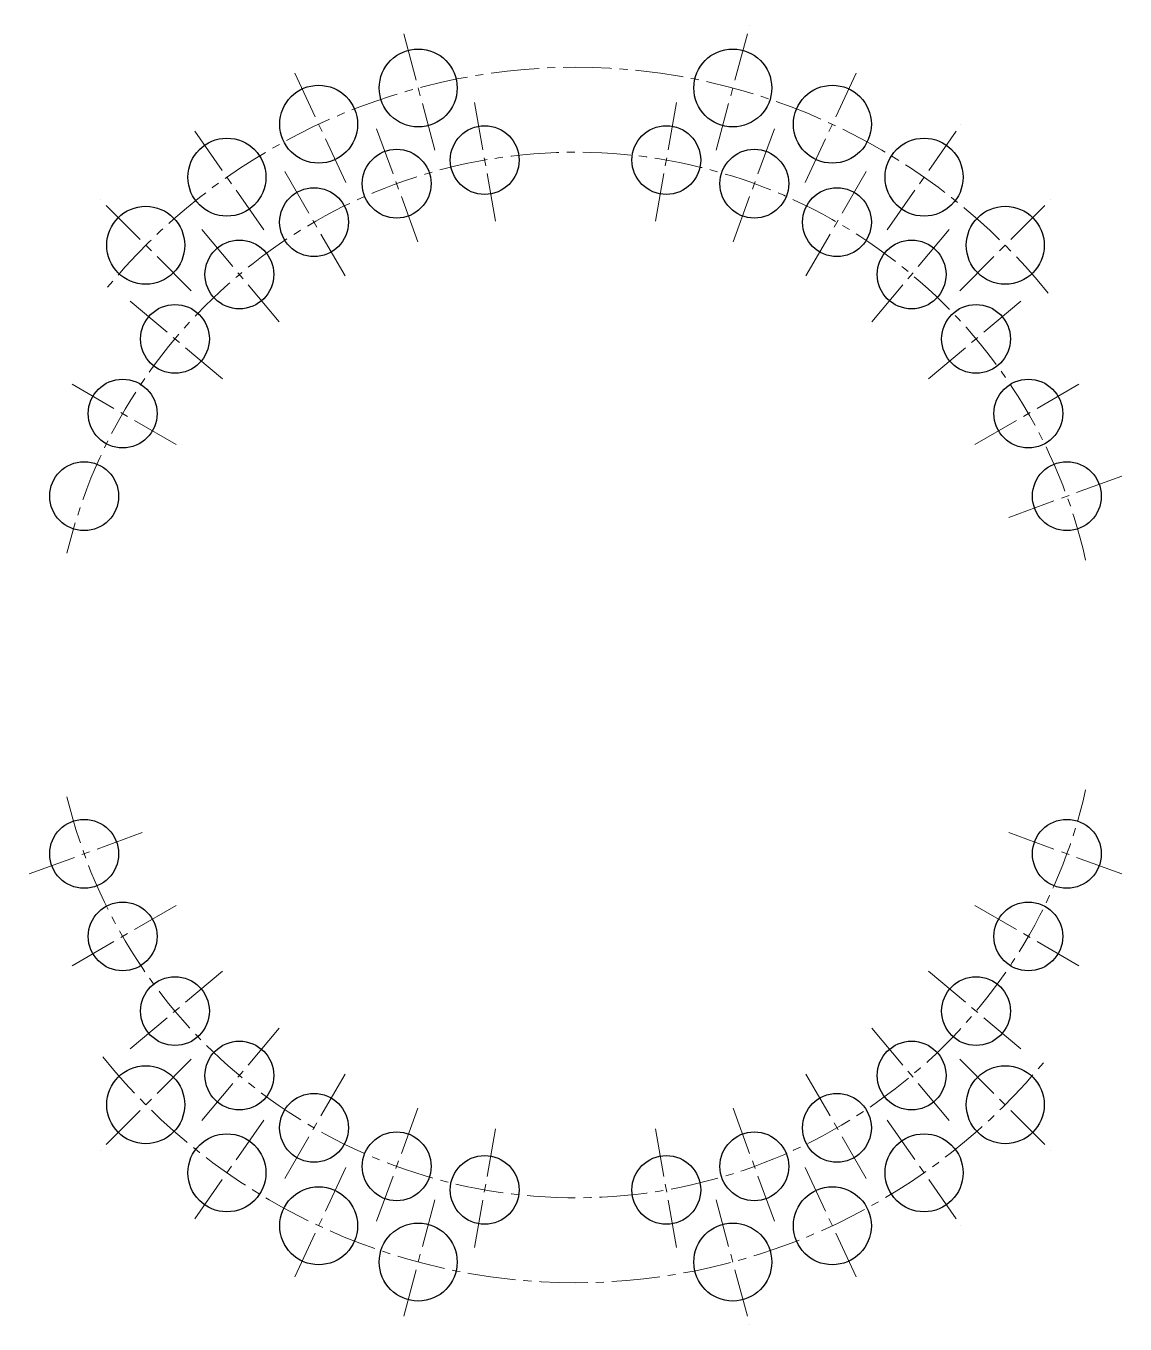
# Model space of a CAD drawing. Extents: x 407 to 920, y -71 to 445.
# Drawn here: x 771.7 to 891.5, y 303.3 to 444.8 of the extents above; entities that cross this region are included whole.
import ezdxf

# ---------------------------------------------------------------- set-up
doc = ezdxf.new("R2010")
doc.units = 0
doc.header["$LTSCALE"] = 7
doc.header["$MEASUREMENT"] = 0
doc.linetypes.add('CENTER2', pattern=[1.125, 0.75, -0.125, 0.125, -0.125])
doc.layers.add('1', color=1, linetype='CENTER2', lineweight=15)
doc.layers.add('3', color=3, linetype='CONTINUOUS', lineweight=30)

msp = doc.modelspace()

# ---------------------------------------------------------------- linework, layer by layer
at = {"layer": '1'}
for p, q in [((816.264, 431.31), (812.641, 444.833)), ((846.934, 431.31), (850.558, 444.833)), ((806.559, 427.778), (800.642, 440.466)), ((856.639, 427.778), (862.427, 440.19)), ((822.873, 423.565), (820.529, 436.86)), ((840.325, 423.565), (842.669, 436.86)), ((797.615, 422.614), (789.585, 434.082)), ((814.413, 421.298), (809.795, 433.984)), ((848.786, 421.298), (853.403, 433.984)), ((865.583, 422.614), (873.614, 434.082)), ((806.474, 417.597), (799.724, 429.288)), ((856.724, 417.597), (863.474, 429.288)), ((789.703, 415.975), (779.803, 425.874)), ((873.495, 415.975), (883.395, 425.874)), ((799.299, 412.573), (790.621, 422.914)), ((863.899, 412.573), (872.577, 422.914)), ((793.105, 406.379), (782.764, 415.057)), ((870.093, 406.379), (880.434, 415.057)), ((788.081, 399.204), (776.39, 405.954)), ((875.117, 399.204), (886.808, 405.954)), ((878.819, 391.265), (891.504, 395.883)), ((784.379, 356.892), (771.694, 352.275)), ((878.819, 356.892), (891.504, 352.275)), ((788.081, 348.954), (776.39, 342.204)), ((875.117, 348.954), (886.808, 342.204)), ((793.105, 341.779), (782.764, 333.101)), ((870.093, 341.779), (880.434, 333.101)), ((799.299, 335.585), (790.621, 325.243)), ((863.899, 335.585), (872.577, 325.243)), ((789.703, 332.183), (779.803, 322.283)), ((873.495, 332.183), (883.395, 322.283)), ((806.474, 330.561), (799.724, 318.87)), ((856.724, 330.561), (863.474, 318.87)), ((797.615, 325.544), (789.585, 314.076)), ((814.413, 326.859), (809.795, 314.173)), ((848.786, 326.859), (853.403, 314.173)), ((865.583, 325.544), (873.614, 314.076)), ((822.873, 324.592), (820.529, 311.297)), ((840.325, 324.592), (842.669, 311.297)), ((806.559, 320.38), (800.642, 307.692)), ((856.639, 320.38), (862.427, 307.967)), ((816.264, 316.848), (812.641, 303.325)), ((846.934, 316.848), (850.558, 303.325))]:
    msp.add_line(p, q, dxfattribs=at)
for radius, start, end in [(66.25, 38.94329, 141.05671), (57, 12.67026, 166.53727), (57, 193.46273, 347.32974), (66.25, 218.94329, 321.05671)]:
    msp.add_arc((831.599, 374.079), radius, start, end, dxfattribs=at)
at = {"layer": '3'}
for centre, radius in [((814.452, 438.071), 4.25), ((848.746, 438.071), 4.25), ((803.601, 434.122), 4.25), ((859.598, 434.122), 4.25), ((821.701, 430.213), 3.75), ((841.497, 430.213), 3.75), ((793.6, 428.348), 4.25), ((869.598, 428.348), 4.25), ((812.104, 427.641), 3.75), ((851.094, 427.641), 3.75), ((803.099, 423.442), 3.75), ((860.099, 423.442), 3.75), ((784.753, 420.925), 4.25), ((878.445, 420.925), 4.25), ((794.96, 417.743), 3.75), ((868.238, 417.743), 3.75), ((787.935, 410.718), 3.75), ((875.264, 410.718), 3.75), ((782.236, 402.579), 3.75), ((880.962, 402.579), 3.75), ((778.037, 393.574), 3.75), ((885.162, 393.574), 3.75), ((778.037, 354.584), 3.75), ((885.162, 354.584), 3.75), ((782.236, 345.579), 3.75), ((880.962, 345.579), 3.75), ((787.935, 337.44), 3.75), ((875.264, 337.44), 3.75), ((794.96, 330.414), 3.75), ((868.238, 330.414), 3.75), ((784.753, 327.233), 4.25), ((878.445, 327.233), 4.25), ((803.099, 324.715), 3.75), ((860.099, 324.715), 3.75), ((793.6, 319.81), 4.25), ((812.104, 320.516), 3.75), ((851.094, 320.516), 3.75), ((869.598, 319.81), 4.25), ((821.701, 317.945), 3.75), ((841.497, 317.945), 3.75), ((803.601, 314.036), 4.25), ((859.598, 314.036), 4.25), ((814.452, 310.086), 4.25), ((848.746, 310.086), 4.25)]:
    msp.add_circle(centre, radius, dxfattribs=at)

doc.saveas('drawing.dxf')
